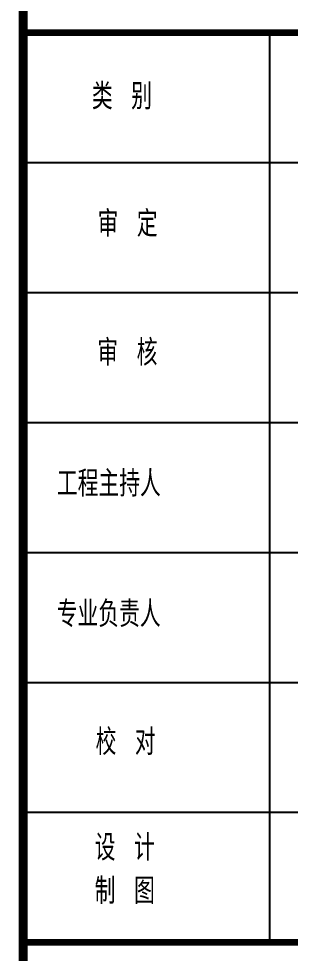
# Model space of a CAD drawing. Extents: x 33088 to 140010, y 13737 to 369010.
# Drawn here: x 100853 to 102945, y 344189 to 351381 of the extents above; entities that cross this region are included whole.
import ezdxf

# ---------------------------------------------------------------- set-up
doc = ezdxf.new("R2010")
doc.units = 0
doc.header["$LTSCALE"] = 1000
doc.header["$MEASUREMENT"] = 0
for name, color, linetype in [('PP-PM-TK', 7, 'CONTINUOUS'), ('PUB_TEXT', 7, 'CONTINUOUS'), ('PUB_TITLE', 4, 'CONTINUOUS')]:
    doc.layers.add(name, color=color, linetype=linetype)
doc.styles.add('TQ', font='txt.shx', dxfattribs={"width": 0.8, "bigfont": 'hztxt.shx'})

msp = doc.modelspace()

# ---------------------------------------------------------------- linework, layer by layer
at = {"layer": 'PP-PM-TK', "color": 4}
for points, const_width in [([(100888.3, 368009.5), (100888.3, 328009.5)], 70), ([(100888.3, 344273.6), (106388.3, 344273.6)], 20)]:
    msp.add_lwpolyline(points, dxfattribs=dict(at, const_width=const_width))
at = {"layer": 'PUB_TITLE', "color": 4}
for p, q in [((102788.2, 344273.6), (102788.2, 351273.6)), ((100888.3, 350273.6), (106388.3, 350273.6)), ((100888.3, 349273.6), (106388.3, 349273.6)), ((100888.3, 348273.6), (106388.3, 348273.6)), ((100888.3, 347273.6), (106388.3, 347273.6)), ((100888.3, 346273.6), (106388.3, 346273.6)), ((100888.3, 345273.6), (106388.3, 345273.6)), ((100888.3, 344273.6), (106388.3, 344273.6))]:
    msp.add_line(p, q, dxfattribs=at)
at = {"layer": 'PUB_TITLE', "color": 4, "const_width": 50}
for points in [[(100888.3, 351273.6), (106388.3, 351273.6)], [(100888.3, 344273.6), (106388.3, 344273.6)]]:
    msp.add_lwpolyline(points, dxfattribs=at)

# ---------------------------------------------------------------- texts
at = {"layer": 'PUB_TEXT', "color": 2, "char_height": 200, "width": 1679.83, "attachment_point": 1, "style": 'TQ'}
for s, insert in [('类 别', (101417, 350882.6)), ('审 定', (101460.6, 349902.2)), ('审 核', (101458.8, 348911)), ('工程主持人', (101147.4, 347903.1)), ('专业负责人', (101146.3, 346899.2)), ('校 对', (101445.3, 345914.9)), ('设 计 \\P制 图', (101438.6, 345102.1))]:
    msp.add_mtext(s, dxfattribs=dict(at, insert=insert))

doc.saveas('drawing.dxf')
